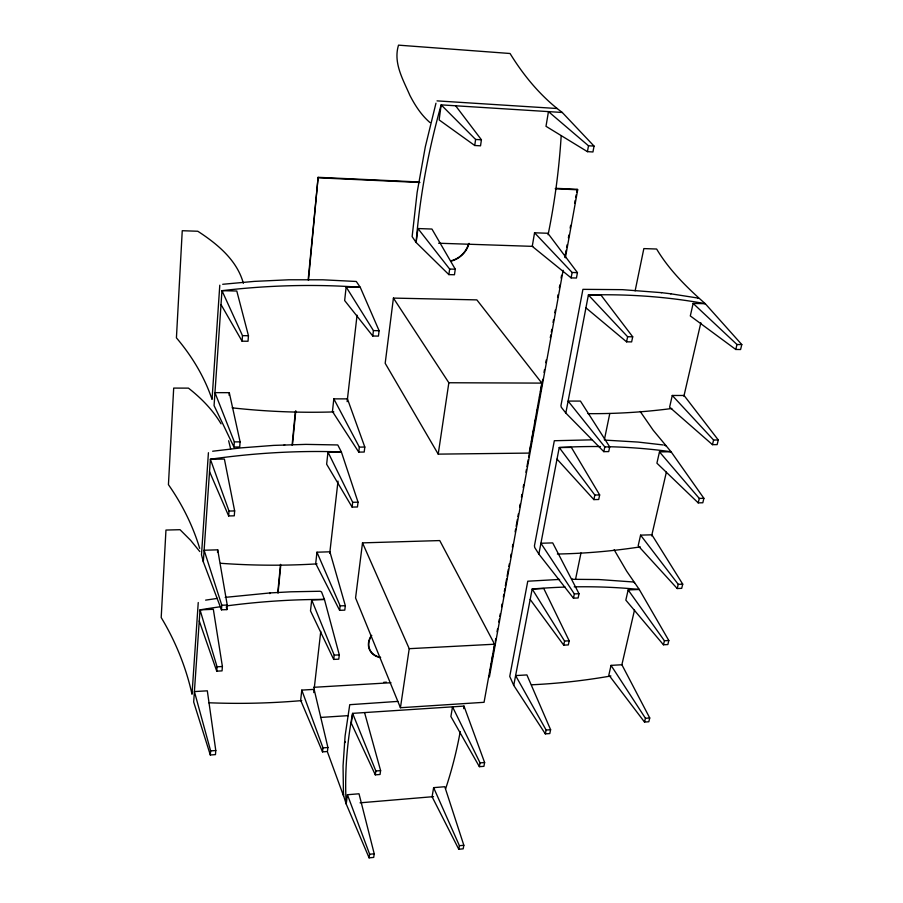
<?xml version="1.0" encoding="UTF-8"?>
<svg xmlns="http://www.w3.org/2000/svg" width="903" height="903" viewBox="0 0 903 903"><rect width="100%" height="100%" fill="white"/><g stroke="black" fill="none" stroke-linecap="round" stroke-linejoin="round"><path stroke-width="1.35" d="M198.242 602.527L192.012 694.238C186.007 667.215 175.498 641.243 161.197 617.55L165.96 530.061L180.036 529.7L190.646 540.344L199.811 551.575M208.424 452.708L201.493 554.735L203.322 561.835L221.449 609.83L226.879 609.604L227.24 605.033L217.713 549.825L204.123 550.243L221.799 605.258L221.449 609.83M219.79 285.19L212.036 399.386C204.428 376.754 191.82 356.008 176.424 337.846L182.248 230.716L197.791 231.247C217.16 243.833 237.06 260.064 243.358 283.294M203.322 561.835L210.376 459.243A572.344 402.467 -17.6 0 1 341.368 451.918L358.039 502.181L357.453 506.978L352.102 507.091L326.638 464.198L327.97 452.064L341.368 451.918L337.767 444.953L305.869 444.378L273.654 445.393L240.988 447.888L212.656 451.229M217.521 552.399L217.713 549.825M229.102 395.254L229.294 392.67L214.959 392.647L234.34 441.894L233.945 447.041L239.69 446.985L240.096 441.849L229.294 392.67M210.309 754.987L210.625 750.901L194.405 691.574L207.318 690.818L215.783 750.528L215.456 754.615L210.309 754.987L193.682 702.003L200.026 609.864A548.64 365.072 -17.7 0 1 221.156 606.635M216.743 671.166L217.07 666.798L200.026 609.864L213.334 609.299L222.398 666.516L222.059 670.873L216.743 671.166L199.258 620.959M228.651 515.952L229.023 511.053L210.376 459.243L224.395 459.074L234.656 510.929L234.272 515.827L228.651 515.952L209.53 471.614M233.945 447.041L214.067 405.605L221.969 290.676L236.789 291.014L248.46 335.724L248.02 341.255L242.072 341.187L242.489 335.645L221.969 290.676A598.362 445.913 -17.6 0 1 360.252 287.289L379.102 330.701L378.436 336.097L372.781 336.018L344.653 300.541L346.142 286.951L360.252 287.289L356.279 281.476L322.868 279.806L288.847 279.783L254.307 281.386L222.702 284.287M277.785 592.413L280.517 564.364M292.098 445.168L295.36 411.508M308.171 279.693L318.116 177.315L419.477 182.011M278.045 593.169L280.777 565.109M292.516 444.434L295.789 410.752M308.476 280.257L318.116 177.315M301.783 690.106L300.665 700.288L322.518 751.872L327.428 751.51L327.913 747.526L314.12 689.361L301.783 690.106L322.992 747.876L322.518 751.872M227.737 605.744A548.64 365.072 -17.7 0 1 324.437 599.434L311.704 599.953L310.497 610.857L333.692 659.427L338.772 659.156L339.291 654.867L324.437 599.434L321.536 591.905L320.113 591.251L290.834 591.804L270.324 592.91L269.884 593.632L270.302 592.91M316.953 552.207L315.711 563.506L339.618 610.349L344.788 610.123L345.33 605.676L329.9 551.801L316.953 552.207L340.16 605.89L339.618 610.349M333.828 398.866L332.439 411.463L358.751 452.098L364.202 452.042L364.812 447.053L347.452 398.878L333.828 398.866L359.349 447.109L358.751 452.098M343.479 794.866L343.558 794.132M313.747 692.578L320.768 631.411M329.73 553.347L338.015 481.096M347.136 401.666L357.057 315.181M333.692 659.427L334.212 655.138L311.704 599.953M352.102 507.091L352.678 502.294L327.97 452.064M372.781 336.018L373.436 330.611L346.142 286.951M362.509 542.872L355.568 597.933L400.435 707.726L484.053 702.308L494.573 644.211L439.75 540.57L362.509 542.872L409.228 648.681L400.435 707.726M393.415 298.092L385.186 363.288L438.215 454.13L529.158 453.092L541.834 383.109L476.863 299.886L393.415 298.092L448.847 382.748L438.215 454.13M417.942 228.538L416.114 242.467L448.859 274.602L454.457 274.76L455.27 269.207L431.939 229.046L417.942 228.538L449.649 269.049L448.859 274.602M347.441 794.73L346.21 803.986L369.101 857.85L373.695 857.41L374.226 853.798L359.01 793.782L347.441 794.73L369.632 854.238L369.101 857.85M364.564 712.58L380.603 770.62L380.05 774.481L375.298 774.853L375.851 770.993L352.61 713.359L463.984 706.09L484.618 762.538L483.918 766.331L479.369 766.681L450.89 716.53L452.527 706.835L480.069 762.888L479.369 766.681M455.631 105.775L481.423 139.784L480.531 145.823L474.73 145.496L475.61 139.457L441.161 104.872A679.056 493.783 -53 0 0 416.114 242.467L412.129 236.597L417.141 192.384L425.313 146.817L435.968 103.19M433.621 787.642L432.097 796.762L458.769 849.26L463.183 848.831L463.837 845.287L444.784 786.727L433.621 787.642L459.413 845.705L458.769 849.26M534.553 232.782L532.251 246.35L571.125 277.887L576.441 278.022L577.446 272.627L547.861 233.267L534.553 232.782L572.13 272.48L577.446 272.627M489.765 671.945L490.273 669.179M490.769 666.403L491.277 663.626M491.774 660.849L493.027 653.919M493.535 651.142L494.788 644.211M495.296 641.435L495.792 638.669M497.045 631.728L497.553 628.951M498.806 622.02L499.314 619.244M499.81 616.478L500.318 613.701M501.571 606.76L502.068 603.994M503.332 597.052L503.829 594.287M504.337 591.51L504.833 588.733M505.341 585.957L506.594 579.026M507.091 576.249L508.355 569.319M508.852 566.542L509.36 563.765M510.613 556.835L511.109 554.058M512.373 547.128L512.87 544.351M515.128 531.867L515.636 529.102M516.132 526.325L517.396 519.394M517.893 516.618L518.401 513.841M519.654 506.91L520.151 504.134M521.415 497.203L521.911 494.426M523.164 487.485L523.672 484.719M525.93 472.235L526.438 469.458M526.934 466.682L528.187 459.751M528.695 456.974L529.192 454.209M529.7 451.432L530.953 444.49M531.461 441.725L532.714 434.783M533.21 432.018L533.718 429.241M534.971 422.311L535.479 419.534M536.732 412.592L537.229 409.827M539.497 397.343L539.994 394.566M540.502 391.789L541.755 384.859M542.251 382.082L542.759 379.316M544.012 372.375L544.52 369.598M545.773 362.667L546.27 359.891M550.288 337.699L550.796 334.934M551.293 332.157L551.801 329.381M553.054 322.45L553.562 319.673M554.814 312.743L555.311 309.966M557.58 297.482L558.077 294.705M559.329 287.775L559.837 284.998M561.09 278.068L561.598 275.291M564.86 257.265L566.113 250.323M566.621 247.557L567.118 244.781M568.382 237.85L568.879 235.073M570.132 228.143L570.64 225.366M574.658 203.175L575.155 200.398M575.662 197.622L576.159 194.856M576.667 192.079L577.164 189.303L556.045 188.332M563.122 270.279L489.403 676.878L489.008 676.11M565.38 257.784L577.706 189.788L577.164 189.303M587.435 151.659L588.496 145.778L548.46 111.611L545.999 126.307L587.435 151.659L592.955 151.964L594.039 146.083L562.276 112.48C541.044 96.655 523.864 75.976 510.06 53.503L398.516 45.15C393.076 62.905 403.043 79.487 409.86 95.323C415.041 105.391 421.317 115.155 429.997 122.571M571.125 277.887L572.13 272.48M545.333 733.879L546.123 730.042L515.613 675.591L526.9 674.925L550.604 729.714L549.803 733.552L545.333 733.879L513.739 685.388L532.172 589.016A512.96 337.62 -23.7 0 1 565.12 587.074M573.45 598.17L574.331 593.914L540.92 543.267L552.704 542.895L579.026 593.722L578.134 597.967L573.45 598.17L538.854 554.081L559.228 447.538A534.599 369.959 -24.8 0 1 600.484 446.556M603.814 451.647L604.796 446.917L568.111 401.079L580.437 401.079L609.706 446.861L608.724 451.59L603.814 451.647L565.82 413.043L588.395 294.988L601.116 295.281L632.71 336.796L631.637 341.898L626.569 341.831L585.945 307.844M575.629 578.913L580.99 552.929M604.367 439.761L609.785 413.54M635.125 290.879L643.85 248.596L656.628 249.025C669.225 270.121 686.935 287.572 705.254 303.69L741.803 344.574L740.584 349.529L735.764 349.472L690.31 315.926L693.143 303.431L705.254 303.69A557.964 405.808 -26.4 0 0 588.395 294.988L627.63 336.729L632.71 336.796M563.72 645.16L564.567 641.051L532.172 589.016L543.787 588.542L569.183 640.814L568.326 644.911L563.72 645.16L530.174 599.468M593.881 499.607L594.829 495.025L559.228 447.538L571.373 447.414L599.66 494.923L598.712 499.494L593.881 499.607L557.016 459.119M626.569 341.831L627.63 336.729M611.038 665.376L608.848 675.038L644.516 722.061L648.805 721.757L649.742 717.975L621.885 664.743L611.038 665.376L645.442 718.28L644.516 722.061M574.206 586.848A512.96 337.62 -23.7 0 1 639.268 589.467L628.149 589.93L625.835 600.145L663.445 644.787L667.848 644.539L668.83 640.532L639.268 589.467L626.693 571.204L614.142 549.769M640.588 535.14L638.173 545.773L677.216 588.53L681.697 588.338L682.736 584.162L651.887 534.802L640.588 535.14L678.243 584.343L677.216 588.53M608.577 446.703A534.599 369.959 -24.8 0 1 671.064 451.76L659.472 451.895L656.91 463.183L698.2 502.869L702.805 502.768L703.9 498.321L671.064 451.76L653.219 430.268L640.182 411.429M672.272 395.469L669.608 407.208L712.456 444.66L717.14 444.615L718.28 439.975L684.068 395.48L672.272 395.469L713.596 440.021L718.28 439.975M621.874 664.789L634.516 610.01M651.639 535.908L666.369 472.122M683.876 396.293L700.852 322.755M663.445 644.787L664.427 640.769L628.149 589.93M698.2 502.869L699.294 498.422L659.472 451.895M712.456 444.66L713.596 440.021M735.764 349.472L736.983 344.517L693.143 303.431M212.036 398.347L212.228 397.704M344.438 742.966L345.33 741.521L344.63 742.469M571.802 579.308L598.926 579.534L633.138 581.972M571.768 579.308L572.457 579.162M205.624 600.134L217.386 598.396M225.186 597.368L270.46 592.899M369.632 854.238L374.226 853.798M459.413 845.705L463.837 845.287M360.06 802.823L433.519 796.638M555.65 108.292L556.282 108.247M375.851 770.993L380.603 770.62M480.069 762.888L484.618 762.538M559.623 579.421L527.77 581.216L509.743 676.426L513.739 685.388M546.123 730.042L550.604 729.714M322.992 747.876L327.913 747.526M645.442 718.28L649.742 717.975M210.625 750.901L215.783 750.528M320.497 717.445L348.31 715.627M397.805 701.405L349.743 704.69L345.104 735.866L343.05 765.981L343.501 795.52L346.21 803.986A538.798 369.564 -36.8 0 1 352.61 713.359L351.312 723.247L375.298 774.853M383.617 682.352L386.428 682.183M313.623 687.318L390.965 682.724M334.212 655.138L339.291 654.867M664.427 640.769L668.83 640.532M217.07 666.798L222.398 666.516M409.228 648.681L494.573 644.211M564.567 641.051L569.183 640.814M340.16 605.89L345.33 605.676M678.243 584.343L682.736 584.162M221.799 605.258L227.24 605.033M574.331 593.914L579.026 593.722M352.678 502.294L358.039 502.181M699.294 498.422L703.9 498.321M229.023 511.053L234.656 510.929M594.829 495.025L599.66 494.923M359.349 447.109L364.812 447.053M604.796 446.917L609.706 446.861M234.34 441.894L240.096 441.849M591.679 439.84L554.329 440.732L534.441 545.796L534.723 547.523L538.854 554.081M448.847 382.748L541.834 383.109M242.489 335.645L248.46 335.724M736.983 344.517L741.803 344.574M373.436 330.611L379.102 330.701M449.649 269.049L455.27 269.207M605.033 440.111L638.128 442.075L663.152 444.942M438.61 243.223L532.849 246.372M318.443 177.812L419.895 182.496M555.164 188.75L577.706 189.788M475.61 139.457L481.423 139.784M588.496 145.778L594.039 146.083M437.041 100.876L557.219 108.529M562.276 112.48L441.161 104.872L439.151 119.93L474.73 145.496M661.538 292.662L622.415 289.66L582.92 289.344L560.944 405.605L561.271 407.219L565.82 413.043M670.545 293.757L698.561 298.148L697.872 298.058M661.109 292.617L670.985 293.814M664.348 445.1L665.917 445.879M633.725 582.187L634.595 582.909M221.043 423.823C212.769 409.838 201.177 398.11 188.456 388.132L173.692 388.087L168.432 484.651C182.056 504.111 192.824 525.614 199.687 548.381M221.009 304.559L242.072 341.187M327.563 752.244L343.625 796.107M228.64 440.743L230.66 448.926M226.314 606.85L226.879 609.604M317.032 563.867A917.29 814.709 84.9 0 1 220.49 563.28M640.295 546.879A849.046 700.875 -72.6 0 1 557.388 554.024M301.749 700.593A795.498 762.121 -82.2 0 1 208.762 702.76M610.902 675.975A757.436 647.541 -61.4 0 1 531.495 684.801M333.828 411.915A1073.317 873.145 82.7 0 1 232.173 407.84M671.809 408.506A967.215 752.797 -79.5 0 1 587.955 413.642M468.555 243.844A22.406 20.126 -42.5 0 1 450.62 260.877M469.063 243.347A22.801 20.476 -42.5 0 1 450.665 261.227M380.603 657.35A19.414 15.261 -24 0 1 371.743 635.475M380.479 657.621A19.742 15.52 -24 0 1 371.46 635.362M463.984 706.09A724.037 535.772 -1.7 0 1 463.679 708.652M460.225 731.543A724.037 535.772 -1.7 0 1 445.698 788.567M561.192 135.676A953.037 801.017 28.9 0 1 548.087 234.724M284.129 445.213L284.626 444.908L284.129 445.213M299.875 279.919L299.875 279.919"/></g></svg>
